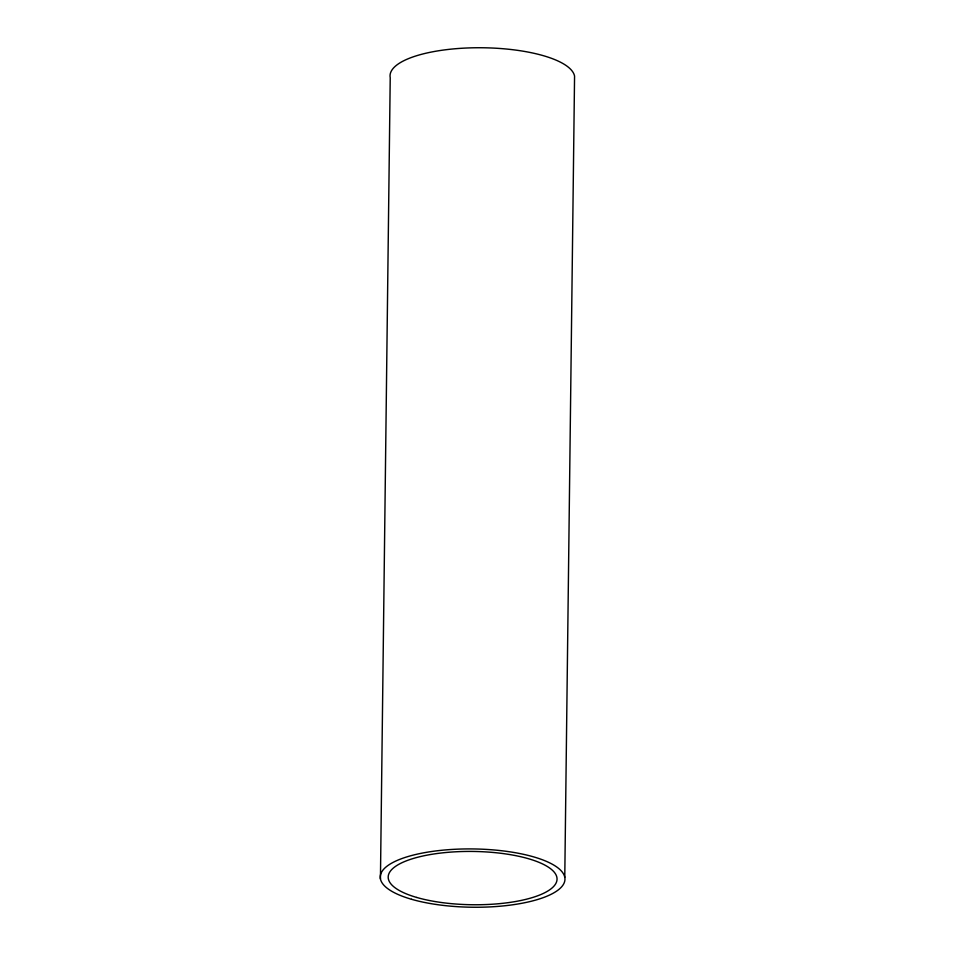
<?xml version="1.0" encoding="UTF-8"?>
<svg xmlns="http://www.w3.org/2000/svg" width="955" height="955" viewBox="0 0 955 955"><rect width="100%" height="100%" fill="white"/><g stroke="black" fill="none" stroke-linecap="round" stroke-linejoin="round"><path stroke-width="1.43" d="M380.436 878.898L390.225 77.713A92.36 29.151 0.7 0 1 476.629 47.75A92.36 29.151 0.7 0 1 574.564 76.102L564.775 877.287M411.51 899.276A92.36 29.151 0.7 0 0 563.128 884.855A92.36 29.151 0.7 0 0 443.18 850.129A92.36 29.151 0.7 0 0 411.51 899.276M416.75 897.461A84.446 26.656 0.7 0 0 555.368 884.282A84.446 26.656 0.7 0 0 445.699 852.529A84.446 26.656 0.7 0 0 416.75 897.461"/></g></svg>
